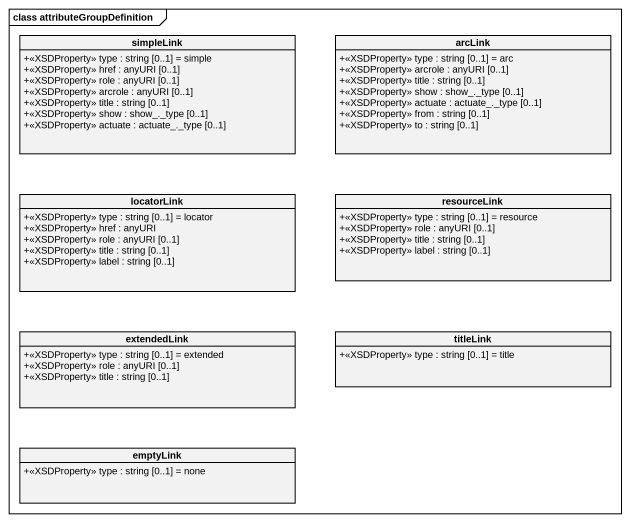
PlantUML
@startuml
mainframe class attributeGroupDefinition
hide circle
hide empty members
skinparam classAttributeIconSize 0
class simpleLink {
  +<<XSDProperty>> type : string [0..1] = simple
  +<<XSDProperty>> href : anyURI [0..1]
  +<<XSDProperty>> role : anyURI [0..1]
  +<<XSDProperty>> arcrole : anyURI [0..1]
  +<<XSDProperty>> title : string [0..1]
  +<<XSDProperty>> show : show_._type [0..1]
  +<<XSDProperty>> actuate : actuate_._type [0..1]
}
class arcLink {
  +<<XSDProperty>> type : string [0..1] = arc
  +<<XSDProperty>> arcrole : anyURI [0..1]
  +<<XSDProperty>> title : string [0..1]
  +<<XSDProperty>> show : show_._type [0..1]
  +<<XSDProperty>> actuate : actuate_._type [0..1]
  +<<XSDProperty>> from : string [0..1]
  +<<XSDProperty>> to : string [0..1]
}
class locatorLink {
  +<<XSDProperty>> type : string [0..1] = locator
  +<<XSDProperty>> href : anyURI
  +<<XSDProperty>> role : anyURI [0..1]
  +<<XSDProperty>> title : string [0..1]
  +<<XSDProperty>> label : string [0..1]
}
class resourceLink {
  +<<XSDProperty>> type : string [0..1] = resource
  +<<XSDProperty>> role : anyURI [0..1]
  +<<XSDProperty>> title : string [0..1]
  +<<XSDProperty>> label : string [0..1]
}
class extendedLink {
  +<<XSDProperty>> type : string [0..1] = extended
  +<<XSDProperty>> role : anyURI [0..1]
  +<<XSDProperty>> title : string [0..1]
}
class titleLink {
  +<<XSDProperty>> type : string [0..1] = title
}
class emptyLink {
  +<<XSDProperty>> type : string [0..1] = none
}
@enduml
